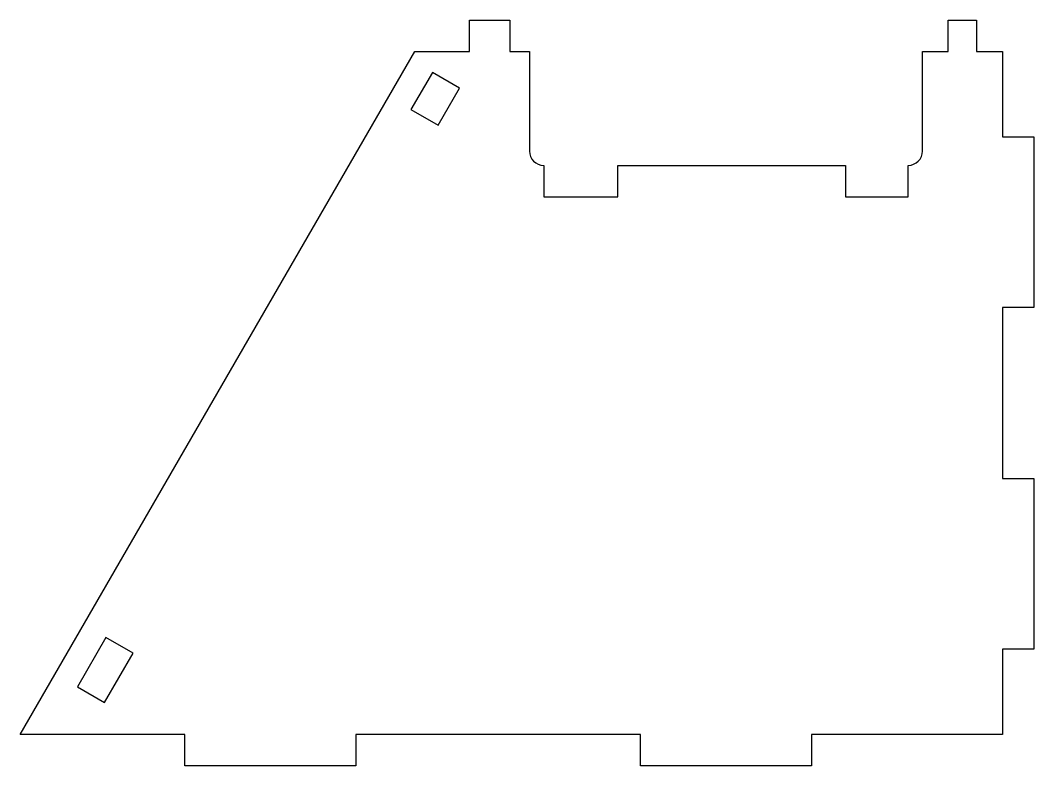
# Model space of a CAD drawing. Header units: millimetres. Extents: x -74 to 104, y -140 to -9.
import ezdxf

# ---------------------------------------------------------------- set-up
doc = ezdxf.new("R2010")
doc.units = ezdxf.units.MM
doc.layers.get('0').update_dxf_attribs({"linetype": 'CONTINUOUS'})

msp = doc.modelspace()

# ---------------------------------------------------------------- linework, layer by layer
msp.add_lwpolyline([(15.78, -14.99), (15.78, -32.49, 0.414214), (18.28, -34.99), (18.28, -40.49), (31.28, -40.49), (31.28, -34.99), (71.28, -34.99), (71.28, -40.49), (82.28, -40.49), (82.28, -34.99, 0.414214), (84.78, -32.49), (84.78, -14.99), (89.28, -14.99), (89.28, -9.49), (94.28, -9.49), (94.28, -14.99), (98.82, -14.99), (98.82, -29.99), (104.32, -29.99), (104.32, -59.99), (98.82, -59.99), (98.82, -89.99), (104.32, -89.99), (104.32, -119.99), (98.82, -119.99), (98.82, -134.99), (65.28, -134.99), (65.28, -140.49), (35.28, -140.49), (35.28, -134.99), (-14.72, -134.99), (-14.72, -140.49), (-44.72, -140.49), (-44.72, -134.99), (-73.62, -134.99), (-4.34, -14.99), (5.28, -14.99), (5.28, -9.49), (12.32, -9.49), (12.32, -14.99)], format="xyb", close=True)
for points in [[(3.49, -21.43), (-1.27, -18.68), (-5.02, -25.17), (-0.26, -27.92)], [(-58.58, -117.95), (-63.58, -126.61), (-58.82, -129.36), (-53.82, -120.7)]]:
    msp.add_lwpolyline(points, close=True)

doc.saveas('drawing.dxf')
